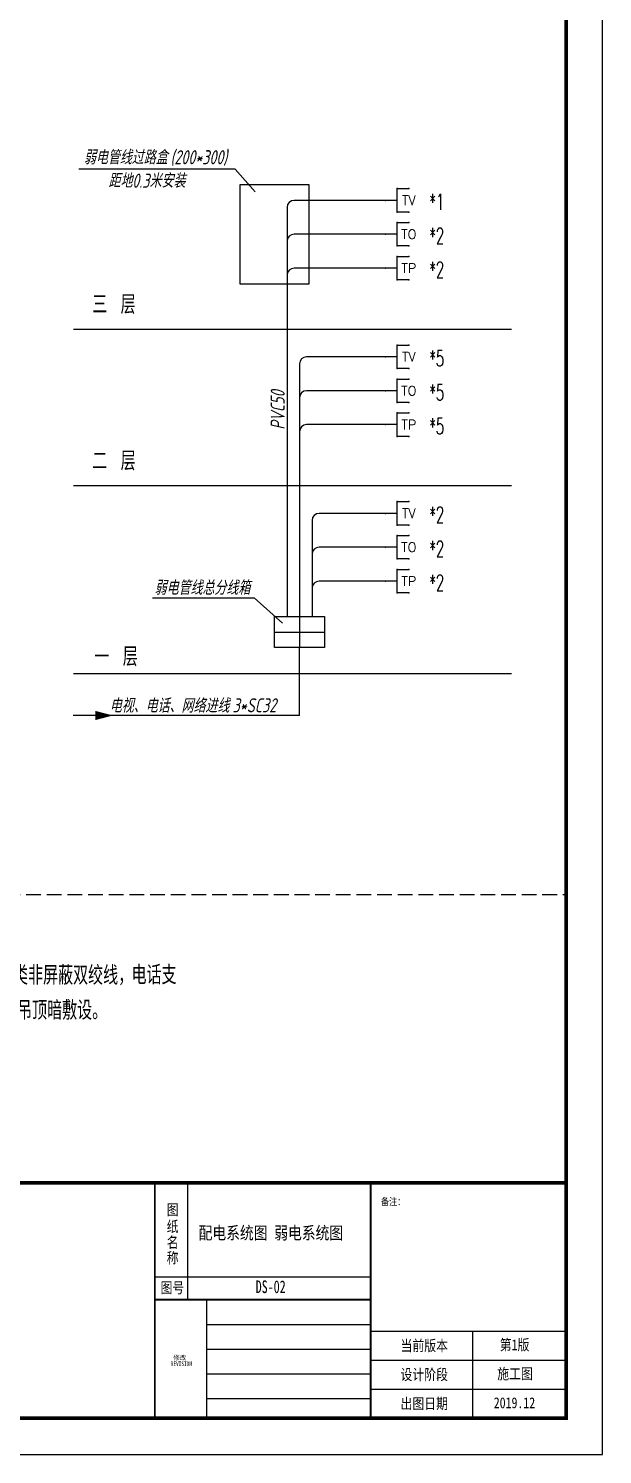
# Model space of a CAD drawing. Header units: millimetres. Extents: x -807114 to 558292, y -468455 to -61603.
# Drawn here: x -554664 to -544933, y -435576 to -411417 of the extents above; entities that cross this region are included whole.
import ezdxf
from ezdxf.enums import TextEntityAlignment as Align

# ---------------------------------------------------------------- set-up
doc = ezdxf.new("R2010")
doc.units = ezdxf.units.MM
doc.header["$LTSCALE"] = 1000
doc.linetypes.add('DASH', pattern=[0.35, 0.25, -0.1])
for name, color, linetype in [('_建筑条件', 7, 'Continuous'), ('_汉字', 7, 'Continuous'), ('DIM-照明', 7, 'Continuous'), ('EQUIP-箱柜', 3, 'Continuous'), ('EQUIP-通讯', 3, 'Continuous'), ('PUB_TEXT', 3, 'Continuous'), ('PUB_TITLE', 4, 'Continuous'), ('TEL_TEXT', 7, 'Continuous'), ('WIRE-照明', 230, 'Continuous'), ('建-文字', 7, 'Continuous'), ('标注1', 7, 'Continuous')]:
    doc.layers.add(name, color=color, linetype=linetype)
doc.styles.add('_HZTXT', font='txt', dxfattribs={"bigfont": 'HZTXT'})
doc.styles.add('_TCH_LABEL', font='COMPLEX', dxfattribs={"bigfont": 'GBCBIG'})
doc.styles.add('_TEL_DIM', font='SIMPLEX', dxfattribs={"width": 0.8, "height": 3.5, "bigfont": 'HZTXT'})
doc.styles.add('TEXT', font='gbeitc.shx', dxfattribs={"width": 0.85, "bigfont": 'hztxt.shx'})
doc.styles.add('uni-黑体', font='simhei.ttf')
doc.styles.add('ZDBOX', font='simsun.ttc', dxfattribs={"width": 0.7})
doc.styles.add('宋体', font='simsun.ttc', dxfattribs={"width": 0.8})

# ---------------------------------------------------------------- blocks, each defined once
blk = doc.blocks.new('G$CB05D023B')
for p, q in [((18755, 2624), (18755, 4604)), ((18203, 3008), (21854, 3008))]:
    blk.add_line(p, q)
at = {"const_width": 30.7}
for points in [[(18194, 4604), (18194, 614)], [(21854, 4604), (21854, 614)], [(18203, 2624), (21854, 2624)]]:
    blk.add_lwpolyline(points, dxfattribs=at)
at = {"layer": 'PUB_TITLE'}
for p, q in [((21854, 2087), (25170, 2087)), ((23588, 614), (23588, 2087)), ((21854, 1596), (25170, 1596)), ((21854, 1596), (25170, 1596)), ((21854, 1105), (25170, 1105))]:
    blk.add_line(p, q, dxfattribs=at)
blk.add_lwpolyline([(0, 36466), (0, 0), (25784, 0), (25784, 36466)], close=True, dxfattribs=at)
at = {"layer": 'PUB_TITLE', "const_width": 61.4}
blk.add_lwpolyline([(614, 34931), (614, 614), (25170, 614), (25170, 34931)], close=True, dxfattribs=at)
blk.add_lwpolyline([(614, 4604), (25170, 4604)], dxfattribs=at)
at = {"layer": 'PUB_TITLE'}
blk.add_open_spline([(19071, 2624), (19071, 2624), (19071, 1470), (19071, 614)], degree=3, dxfattribs=at)
for points in [[(19071, 2205), (19071, 2205), (20385, 2205), (21181, 2205), (21181, 2205), (21630, 2205), (21854, 2205)], [(19071, 1786), (19071, 1786), (20385, 1786), (21181, 1786), (21181, 1786), (21630, 1786), (21854, 1786)], [(19071, 1367), (19071, 1367), (20385, 1367), (21181, 1367), (21181, 1367), (21630, 1367), (21854, 1367)], [(19071, 948), (19071, 948), (20385, 948), (21181, 948), (21181, 948), (21630, 948), (21854, 948)]]:
    blk.add_open_spline(points, degree=3, knots=[0, 0, 0, 0, 0.614019, 0.614019, 0.614019, 673.65089, 673.65089, 673.65089, 673.65089], dxfattribs=at)
at = {"style": 'ZDBOX', "width": 0.8}
for s, height, p in [('备注：', 122.8, (22234, 4288)), ('图', 184, (18496, 4144)), ('纸', 184, (18496, 3866)), ('名', 184, (18496, 3598)), ('称', 184, (18496, 3334)), ('图号', 184.2, (18492, 2822))]:
    blk.add_text(s, height=height, dxfattribs=at).set_placement(p, align=Align.MIDDLE)
for s, p in [('当前版本', (22360, 1753)), ('第1版', (24043, 1766)), ('设计阶段', (22360, 1262)), ('施工图', (24000, 1275)), ('出图日期', (22360, 771)), ('2019.12', (23941, 784))]:
    blk.add_text(s, height=184.2, dxfattribs=at).set_placement(p)
at = {"layer": 'PUB_TEXT', "color": 8, "style": '宋体'}
blk.add_text('修改', height=78, dxfattribs=at).set_placement((18508, 1602))
at = {"layer": 'PUB_TEXT', "color": 8, "style": '宋体', "width": 0.7}
blk.add_text('REVISION', height=78, dxfattribs=at).set_placement((18466, 1474), align=Align.BOTTOM_LEFT)
blk = doc.blocks.new('$equip$00001674')
for p, q in [((-0.5, 0.499), (-0.5, 0.999)), ((0.5, 0.999), (0.5, 0.499)), ((0.5, 0.499), (-0.5, 0.499)), ((0, 0.5), (0, 0))]:
    blk.add_line(p, q)
for p in [(-0.5, 0.999), (0.5, 0.999), (-0.5, 0.499), (0, 0), (0.5, 0.499)]:
    blk.add_point(p)
at = {"style": '_TCH_LABEL', "flags": 8}
blk.add_attdef('$TEXT$', text='', height=0.4, dxfattribs=at).set_placement((0, 0.999), align=Align.MIDDLE_CENTER)
at = {"style": '_TCH_LABEL', "flags": 9}
blk.add_attdef('A', (0, 0), '', height=0.00002, dxfattribs=at)
blk = doc.blocks.new('$TelecSys$00000012')
blk.add_solid([(0, 0), (-1, 0.26), (-1, -0.26)])

msp = doc.modelspace()

# ---------------------------------------------------------------- linework, layer by layer
for p, q in [((-551157.8, -413800.6), (-553809.7, -413800.6)), ((-550820.4, -414186.1), (-551157.8, -413800.6)), ((-552559.9, -421061.1), (-550839.2, -421061.1)), ((-550355.8, -421490.9), (-550839.2, -421061.1))]:
    msp.add_line(p, q)
at = {"layer": '_建筑条件'}
for p, q in [((-546476.2, -416515.2), (-553901.4, -416515.2)), ((-546476.2, -419166.7), (-553901.4, -419166.7)), ((-546476.2, -422348.5), (-553901.4, -422348.5))]:
    msp.add_line(p, q, dxfattribs=at)
at = {"layer": 'EQUIP-箱柜'}
for p, q in [((-550068.8, -421376.3), (-550068.8, -421906.6)), ((-550493, -421641.4), (-549644.6, -421641.4))]:
    msp.add_line(p, q, dxfattribs=at)
msp.add_lwpolyline([(-549644.6, -421376.3), (-549644.6, -421906.6), (-550493, -421906.6), (-550493, -421376.3)], close=True, dxfattribs=at)
at = {"layer": 'EQUIP-通讯'}
for p, q in [((-549904.7, -414062.5), (-551081.4, -414062.5)), ((-551081.4, -414062.5), (-551081.4, -415741.8)), ((-549904.7, -415741.8), (-549904.7, -414062.5)), ((-551081.4, -415741.8), (-549904.7, -415741.8))]:
    msp.add_line(p, q, dxfattribs=at)
at = {"layer": 'WIRE-照明'}
for p, q in [((-548612.9, -414327.7), (-550161.6, -414327.7)), ((-550280.9, -414447), (-550280.9, -421376.3)), ((-548612.9, -414902.2), (-550161.6, -414902.2)), ((-548612.9, -415476.7), (-550161.6, -415476.7)), ((-548612.9, -416979.2), (-549949.5, -416979.2)), ((-550068.8, -417098.5), (-550068.8, -421376.3)), ((-548612.9, -417553.7), (-549949.5, -417553.7)), ((-548612.9, -418128.2), (-549949.5, -418128.2)), ((-548612.9, -419630.7), (-549737.4, -419630.7)), ((-549856.7, -419750), (-549856.7, -421376.3)), ((-548612.9, -420205.2), (-549737.4, -420205.2)), ((-548612.9, -420779.7), (-549737.4, -420779.7)), ((-550068.8, -423055.6), (-550068.8, -421906.6)), ((-550068.8, -423055.6), (-553908, -423055.6))]:
    msp.add_line(p, q, dxfattribs=at)
for centre in [(-550161.6, -414447), (-550161.6, -415021.5), (-550161.6, -415596), (-549949.5, -417098.5), (-549949.5, -417673), (-549949.5, -418247.5), (-549737.4, -419750), (-549737.4, -420324.5), (-549737.4, -420899)]:
    msp.add_arc(centre, 119.3, 90, 180, dxfattribs=at)
at = {"layer": '标注1', "color": 251, "linetype": 'DASH'}
msp.add_line((-570103, -426090), (-545546.7, -426090), dxfattribs=at)

# ---------------------------------------------------------------- block references
at = {"color": 1}
msp.add_blockref('G$CB05D023B', (-570716.9, -435576.2), dxfattribs=at)
at = {"layer": 'DIM-照明', "xscale": 298.2954545418906, "yscale": 298.2954545418997, "zscale": 298.295454541897}
msp.add_blockref('$TelecSys$00000012', (-553232.6, -423055.6), dxfattribs=at)
at = {"layer": 'EQUIP-通讯'}
ref = msp.add_blockref('$equip$00001674', (-548612.9, -414327.7), dxfattribs=dict(at, xscale=397.7272727225236, yscale=397.7272727225236, zscale=397.7272727225294, rotation=270))
ref.add_attrib('$TEXT$', 'TV', dxfattribs={"layer": '0', "height": 159.09, "style": '_TCH_LABEL', "flags": 8}).set_placement((-548215.6, -414327.7), align=Align.MIDDLE_CENTER)
ref = msp.add_blockref('$equip$00001674', (-548612.9, -414902.2), dxfattribs=dict(at, xscale=397.7272727225236, yscale=397.7272727225236, zscale=397.7272727225294, rotation=270))
ref.add_attrib('$TEXT$', 'TO', dxfattribs={"layer": '0', "height": 159.09, "style": '_TCH_LABEL', "flags": 8}).set_placement((-548215.6, -414902.2), align=Align.MIDDLE_CENTER)
ref = msp.add_blockref('$equip$00001674', (-548612.9, -415476.7), dxfattribs=dict(at, xscale=397.7272727225236, yscale=397.7272727225236, zscale=397.7272727225294, rotation=270))
ref.add_attrib('$TEXT$', 'TP', dxfattribs={"layer": '0', "height": 159.09, "style": '_TCH_LABEL', "flags": 8}).set_placement((-548215.6, -415476.7), align=Align.MIDDLE_CENTER)
ref = msp.add_blockref('$equip$00001674', (-548612.9, -416979.2), dxfattribs=dict(at, xscale=397.7272727225236, yscale=397.7272727225236, zscale=397.7272727225294, rotation=270))
ref.add_attrib('$TEXT$', 'TV', dxfattribs={"layer": '0', "height": 159.09, "style": '_TCH_LABEL', "flags": 8}).set_placement((-548215.6, -416979.2), align=Align.MIDDLE_CENTER)
ref = msp.add_blockref('$equip$00001674', (-548612.9, -417553.7), dxfattribs=dict(at, xscale=397.7272727225236, yscale=397.7272727225236, zscale=397.7272727225294, rotation=270))
ref.add_attrib('$TEXT$', 'TO', dxfattribs={"layer": '0', "height": 159.09, "style": '_TCH_LABEL', "flags": 8}).set_placement((-548215.6, -417553.7), align=Align.MIDDLE_CENTER)
ref = msp.add_blockref('$equip$00001674', (-548612.9, -418128.2), dxfattribs=dict(at, xscale=397.7272727225236, yscale=397.7272727225236, zscale=397.7272727225294, rotation=270))
ref.add_attrib('$TEXT$', 'TP', dxfattribs={"layer": '0', "height": 159.09, "style": '_TCH_LABEL', "flags": 8}).set_placement((-548215.6, -418128.2), align=Align.MIDDLE_CENTER)
ref = msp.add_blockref('$equip$00001674', (-548612.9, -419630.7), dxfattribs=dict(at, xscale=397.7272727225236, yscale=397.7272727225236, zscale=397.7272727225294, rotation=270))
ref.add_attrib('$TEXT$', 'TV', dxfattribs={"layer": '0', "height": 159.09, "style": '_TCH_LABEL', "flags": 8}).set_placement((-548215.6, -419630.7), align=Align.MIDDLE_CENTER)
ref = msp.add_blockref('$equip$00001674', (-548612.9, -420205.2), dxfattribs=dict(at, xscale=397.7272727225236, yscale=397.7272727225236, zscale=397.7272727225294, rotation=270))
ref.add_attrib('$TEXT$', 'TO', dxfattribs={"layer": '0', "height": 159.09, "style": '_TCH_LABEL', "flags": 8}).set_placement((-548215.6, -420205.2), align=Align.MIDDLE_CENTER)
ref = msp.add_blockref('$equip$00001674', (-548612.9, -420779.7), dxfattribs=dict(at, xscale=397.7272727225236, yscale=397.7272727225236, zscale=397.7272727225294, rotation=270))
ref.add_attrib('$TEXT$', 'TP', dxfattribs={"layer": '0', "height": 159.09, "style": '_TCH_LABEL', "flags": 8}).set_placement((-548215.6, -420779.7), align=Align.MIDDLE_CENTER)

# ---------------------------------------------------------------- texts
at = {"style": 'TEXT', "width": 0.85}
for s, p in [('弱电管线过路盒', (-553728.4, -413718.5)), ('(200*300)', (-552256.6, -413716.8)), ('距地0.3米安装', (-553311.5, -414114)), ('弱电管线总分线箱', (-552530.4, -421011.3)), ('电视、电话、网络进线', (-553290.8, -423009)), ('3*SC32', (-551204.6, -423002.3))]:
    msp.add_text(s, height=238.64, dxfattribs=at).set_placement(p)
msp.add_text('PVC50', height=238.64, rotation=90, dxfattribs=at).set_placement((-550319.6, -418213.6))
at = {"layer": '_汉字', "style": '_HZTXT', "width": 0.8}
for s, p in [('三 层', (-553583.3, -416250.8)), ('二 层', (-553583.3, -418902.3)), ('一 层', (-553547.5, -422218.6))]:
    msp.add_text(s, height=318.18, dxfattribs=at).set_placement(p)
at = {"layer": 'PUB_TEXT', "style": '_HZTXT', "width": 0.8}
for s, height, p in [('网络支线均选用超五类非屏蔽双绞线，', 318.182, (-557217.5, -427616.8)), ('电话支', 318.18, (-552917.5, -427610.4)), ('）管沿墙、吊顶暗敷设。', 318.182, (-556130.9, -428210.8))]:
    msp.add_text(s, height=height, dxfattribs=at).set_placement(p)
at = {"layer": 'TEL_TEXT', "style": '_TEL_DIM', "width": 0.6}
for s, p in [('*1', (-547868.3, -414488)), ('*2', (-547868.3, -415065.9)), ('*2', (-547868.3, -415639.4)), ('*5', (-547868.3, -417139.5)), ('*5', (-547868.3, -417717.4)), ('*5', (-547868.3, -418290.9)), ('*2', (-547868.3, -419791)), ('*2', (-547868.3, -420368.9)), ('*2', (-547868.3, -420942.4))]:
    msp.add_text(s, height=270.45, dxfattribs=at).set_placement(p)
at = {"layer": '建-文字', "style": 'uni-黑体'}
for s, height, width, p in [('配电系统图 弱电系统图', 213.766, 0.8, (-551779.5, -431929.2)), ('DS-02', 213.77, 0.7, (-550812.9, -432841))]:
    msp.add_text(s, height=height, dxfattribs=dict(at, width=width)).set_placement(p)

doc.saveas('drawing.dxf')
